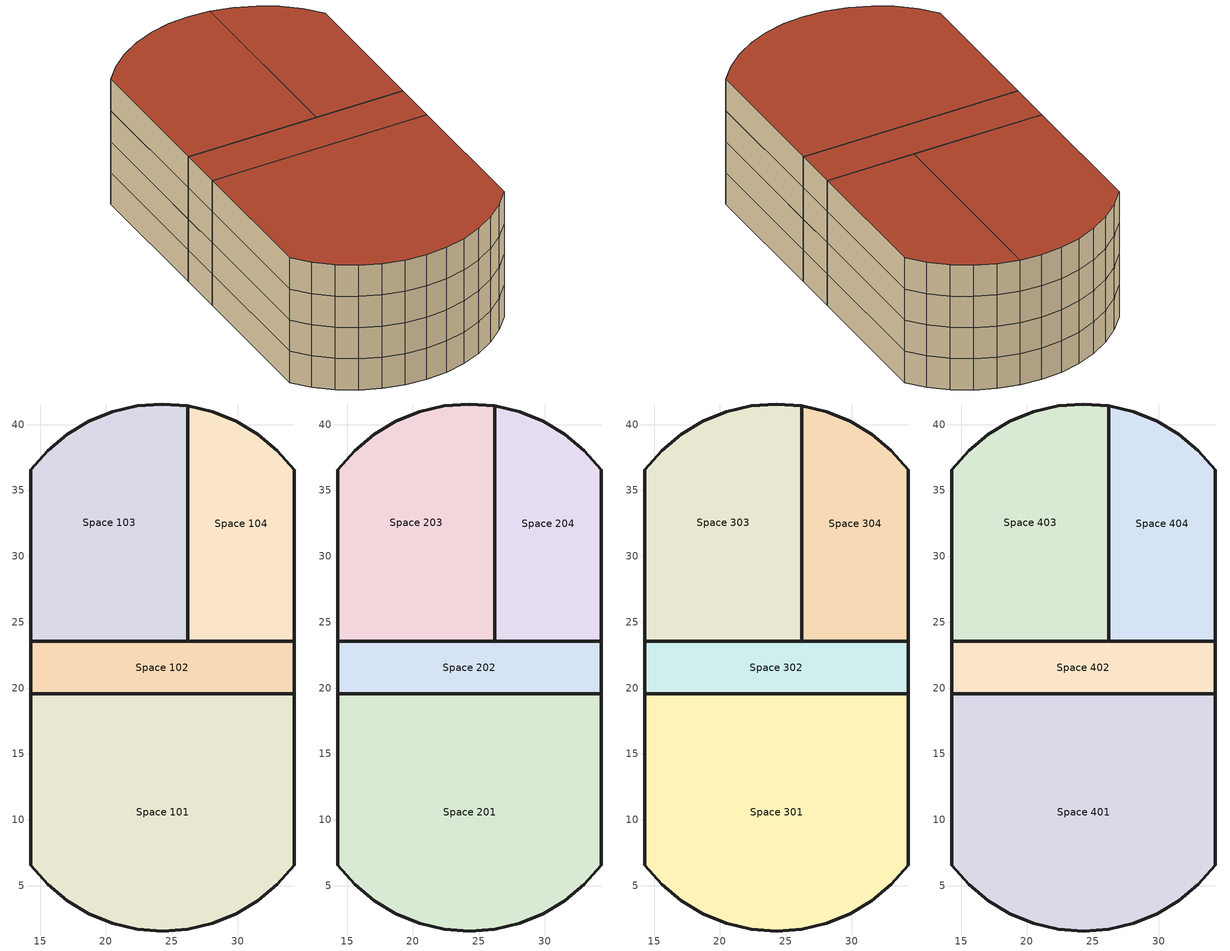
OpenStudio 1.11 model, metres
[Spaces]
Space 101
 floor ground: 34.3,19.56 34.3,6.56 33.02,5.11 31.54,3.87 29.89,2.88 28.1,2.15 26.22,1.71 24.3,1.56 22.37,1.71 20.49,2.15 18.71,2.88 17.05,3.87 15.57,5.11 14.3,6.56 14.3,19.56 z0
 wall outside: 34.3,6.56 34.3,19.56 14.3,19.56 14.3,6.56 15.57,5.11 17.05,3.87 18.71,2.88 20.49,2.15 22.37,1.71 24.3,1.56 26.22,1.71 28.1,2.15 29.89,2.88 31.54,3.87 33.02,5.11 34.3,6.56 z0:3.05
 roof outside: 24.3,1.56 26.22,1.71 28.1,2.15 29.89,2.88 31.54,3.87 33.02,5.11 34.3,6.56 34.3,19.56 14.3,19.56 14.3,6.56 15.57,5.11 17.05,3.87 18.71,2.88 20.49,2.15 22.37,1.71 z3.05
Space 102
 floor ground: 34.3,23.56 34.3,19.56 14.3,19.56 14.3,23.56 z0
 wall outside: 26.22,23.56 14.3,23.56 14.3,19.56 34.3,19.56 34.3,23.56 26.22,23.56 z0:3.05
 roof outside: 34.3,19.56 34.3,23.56 14.3,23.56 14.3,19.56 z3.05
Space 103
 floor ground: 24.3,41.56 26.22,41.41 26.22,23.56 14.3,23.56 14.3,36.56 15.57,38.01 17.05,39.24 18.71,40.24 20.49,40.97 22.37,41.41 z0
 wall outside: 26.22,41.41 24.3,41.56 22.37,41.41 20.49,40.97 18.71,40.24 17.05,39.24 15.57,38.01 14.3,36.56 14.3,23.56 26.22,23.56 26.22,41.41 z0:3.05
 roof outside: 26.22,23.56 26.22,41.41 24.3,41.56 22.37,41.41 20.49,40.97 18.71,40.24 17.05,39.24 15.57,38.01 14.3,36.56 14.3,23.56 z3.05
Space 104
 floor ground: 26.22,41.41 28.1,40.97 29.89,40.24 31.54,39.24 33.02,38.01 34.3,36.56 34.3,23.56 26.22,23.56 z0
 wall outside: 26.22,23.56 34.3,23.56 34.3,36.56 33.02,38.01 31.54,39.24 29.89,40.24 28.1,40.97 26.22,41.41 26.22,23.56 z0:3.05
 roof outside: 34.3,23.56 34.3,36.56 33.02,38.01 31.54,39.24 29.89,40.24 28.1,40.97 26.22,41.41 26.22,23.56 z3.05
Space 201
 floor ground: 34.3,19.56 34.3,6.56 33.02,5.11 31.54,3.87 29.89,2.88 28.1,2.15 26.22,1.71 24.3,1.56 22.37,1.71 20.49,2.15 18.71,2.88 17.05,3.87 15.57,5.11 14.3,6.56 14.3,19.56 z3.05
 wall outside: 34.3,6.56 34.3,19.56 14.3,19.56 14.3,6.56 15.57,5.11 17.05,3.87 18.71,2.88 20.49,2.15 22.37,1.71 24.3,1.56 26.22,1.71 28.1,2.15 29.89,2.88 31.54,3.87 33.02,5.11 34.3,6.56 z3.05:6.1
 roof outside: 24.3,1.56 26.22,1.71 28.1,2.15 29.89,2.88 31.54,3.87 33.02,5.11 34.3,6.56 34.3,19.56 14.3,19.56 14.3,6.56 15.57,5.11 17.05,3.87 18.71,2.88 20.49,2.15 22.37,1.71 z6.1
Space 202
 floor ground: 34.3,23.56 34.3,19.56 14.3,19.56 14.3,23.56 z3.05
 wall outside: 26.22,23.56 14.3,23.56 14.3,19.56 34.3,19.56 34.3,23.56 26.22,23.56 z3.05:6.1
 roof outside: 34.3,19.56 34.3,23.56 14.3,23.56 14.3,19.56 z6.1
Space 203
 floor ground: 24.3,41.56 26.22,41.41 26.22,23.56 14.3,23.56 14.3,36.56 15.57,38.01 17.05,39.24 18.71,40.24 20.49,40.97 22.37,41.41 z3.05
 wall outside: 26.22,41.41 24.3,41.56 22.37,41.41 20.49,40.97 18.71,40.24 17.05,39.24 15.57,38.01 14.3,36.56 14.3,23.56 26.22,23.56 26.22,41.41 z3.05:6.1
 roof outside: 26.22,23.56 26.22,41.41 24.3,41.56 22.37,41.41 20.49,40.97 18.71,40.24 17.05,39.24 15.57,38.01 14.3,36.56 14.3,23.56 z6.1
Space 204
 floor ground: 26.22,41.41 28.1,40.97 29.89,40.24 31.54,39.24 33.02,38.01 34.3,36.56 34.3,23.56 26.22,23.56 z3.05
 wall outside: 26.22,23.56 34.3,23.56 34.3,36.56 33.02,38.01 31.54,39.24 29.89,40.24 28.1,40.97 26.22,41.41 26.22,23.56 z3.05:6.1
 roof outside: 34.3,23.56 34.3,36.56 33.02,38.01 31.54,39.24 29.89,40.24 28.1,40.97 26.22,41.41 26.22,23.56 z6.1
Space 301
 floor ground: 34.3,19.56 34.3,6.56 33.02,5.11 31.54,3.87 29.89,2.88 28.1,2.15 26.22,1.71 24.3,1.56 22.37,1.71 20.49,2.15 18.71,2.88 17.05,3.87 15.57,5.11 14.3,6.56 14.3,19.56 z6.1
 wall outside: 34.3,6.56 34.3,19.56 14.3,19.56 14.3,6.56 15.57,5.11 17.05,3.87 18.71,2.88 20.49,2.15 22.37,1.71 24.3,1.56 26.22,1.71 28.1,2.15 29.89,2.88 31.54,3.87 33.02,5.11 34.3,6.56 z6.1:9.14
 roof outside: 24.3,1.56 26.22,1.71 28.1,2.15 29.89,2.88 31.54,3.87 33.02,5.11 34.3,6.56 34.3,19.56 14.3,19.56 14.3,6.56 15.57,5.11 17.05,3.87 18.71,2.88 20.49,2.15 22.37,1.71 z9.14
Space 302
 floor ground: 34.3,23.56 34.3,19.56 14.3,19.56 14.3,23.56 z6.1
 wall outside: 26.22,23.56 14.3,23.56 14.3,19.56 34.3,19.56 34.3,23.56 26.22,23.56 z6.1:9.14
 roof outside: 34.3,19.56 34.3,23.56 14.3,23.56 14.3,19.56 z9.14
Space 303
 floor ground: 24.3,41.56 26.22,41.41 26.22,23.56 14.3,23.56 14.3,36.56 15.57,38.01 17.05,39.24 18.71,40.24 20.49,40.97 22.37,41.41 z6.1
 wall outside: 26.22,41.41 24.3,41.56 22.37,41.41 20.49,40.97 18.71,40.24 17.05,39.24 15.57,38.01 14.3,36.56 14.3,23.56 26.22,23.56 26.22,41.41 z6.1:9.14
 roof outside: 26.22,23.56 26.22,41.41 24.3,41.56 22.37,41.41 20.49,40.97 18.71,40.24 17.05,39.24 15.57,38.01 14.3,36.56 14.3,23.56 z9.14
Space 304
 floor ground: 26.22,41.41 28.1,40.97 29.89,40.24 31.54,39.24 33.02,38.01 34.3,36.56 34.3,23.56 26.22,23.56 z6.1
 wall outside: 26.22,23.56 34.3,23.56 34.3,36.56 33.02,38.01 31.54,39.24 29.89,40.24 28.1,40.97 26.22,41.41 26.22,23.56 z6.1:9.14
 roof outside: 34.3,23.56 34.3,36.56 33.02,38.01 31.54,39.24 29.89,40.24 28.1,40.97 26.22,41.41 26.22,23.56 z9.14
Space 401
 floor ground: 34.3,19.56 34.3,6.56 33.02,5.11 31.54,3.87 29.89,2.88 28.1,2.15 26.22,1.71 24.3,1.56 22.37,1.71 20.49,2.15 18.71,2.88 17.05,3.87 15.57,5.11 14.3,6.56 14.3,19.56 z9.14
 wall outside: 34.3,6.56 34.3,19.56 14.3,19.56 14.3,6.56 15.57,5.11 17.05,3.87 18.71,2.88 20.49,2.15 22.37,1.71 24.3,1.56 26.22,1.71 28.1,2.15 29.89,2.88 31.54,3.87 33.02,5.11 34.3,6.56 z9.14:12.19
 roof outside: 24.3,1.56 26.22,1.71 28.1,2.15 29.89,2.88 31.54,3.87 33.02,5.11 34.3,6.56 34.3,19.56 14.3,19.56 14.3,6.56 15.57,5.11 17.05,3.87 18.71,2.88 20.49,2.15 22.37,1.71 z12.19
Space 402
 floor ground: 34.3,23.56 34.3,19.56 14.3,19.56 14.3,23.56 z9.14
 wall outside: 26.22,23.56 14.3,23.56 14.3,19.56 34.3,19.56 34.3,23.56 26.22,23.56 z9.14:12.19
 roof outside: 34.3,19.56 34.3,23.56 14.3,23.56 14.3,19.56 z12.19
Space 403
 floor ground: 24.3,41.56 26.22,41.41 26.22,23.56 14.3,23.56 14.3,36.56 15.57,38.01 17.05,39.24 18.71,40.24 20.49,40.97 22.37,41.41 z9.14
 wall outside: 26.22,41.41 24.3,41.56 22.37,41.41 20.49,40.97 18.71,40.24 17.05,39.24 15.57,38.01 14.3,36.56 14.3,23.56 26.22,23.56 26.22,41.41 z9.14:12.19
 roof outside: 26.22,23.56 26.22,41.41 24.3,41.56 22.37,41.41 20.49,40.97 18.71,40.24 17.05,39.24 15.57,38.01 14.3,36.56 14.3,23.56 z12.19
Space 404
 floor ground: 26.22,41.41 28.1,40.97 29.89,40.24 31.54,39.24 33.02,38.01 34.3,36.56 34.3,23.56 26.22,23.56 z9.14
 wall outside: 26.22,23.56 34.3,23.56 34.3,36.56 33.02,38.01 31.54,39.24 29.89,40.24 28.1,40.97 26.22,41.41 26.22,23.56 z9.14:12.19
 roof outside: 34.3,23.56 34.3,36.56 33.02,38.01 31.54,39.24 29.89,40.24 28.1,40.97 26.22,41.41 26.22,23.56 z12.19
[Building]
Building 1: Space Type=189.1-2009 - Office - OpenOffice - CZ4-8; Default Construction Set=189.1-2009 - CZ5 - Office
[Site]
Site 1
[ClimateZones]
Climate Zone Institution Name 1=ASHRAE; Climate Zone Document Name 1=ANSI/ASHRAE Standard 169; Climate Zone Document Year 1=2006; Climate Zone Institution Name 2=CEC; Climate Zone Document Name 2=California Climate Zone Descriptions; Climate Zone Document Year 2=1995
[DefaultConstructionSet]
189.1-2009 - CZ5 - Office: Default Exterior Surface Constructions=Default Surface Constructions 13; Default Interior Surface Constructions=Default Surface Constructions 14; Default Ground Contact Surface Constructions=Default Surface Constructions 15; Default Exterior SubSurface Constructions=Default Sub Surface Constructions 9; Default Interior SubSurface Constructions=Default Sub Surface Constructions 10; Interior Partition Construction=Interior Partition
[DefaultSurfaceConstructions]
Name | Floor Construction | Wall Construction | Roof Ceiling Construction
Default Surface Constructions 13 | ExtSlabCarpet 4in ClimateZone 1-8 | ASHRAE 189.1-2009 ExtWall Mass ClimateZone 5 | ASHRAE 189.1-2009 ExtRoof IEAD ClimateZone 2-5
Default Surface Constructions 14 | Interior Floor | Interior Wall | Interior Ceiling
Default Surface Constructions 15 | ExtSlabCarpet 4in ClimateZone 1-8 | ExtSlabCarpet 4in ClimateZone 1-8 | ExtSlabCarpet 4in ClimateZone 1-8
[Construction]
ExtSlabCarpet 4in ClimateZone 1-8: MAT-CC05 4 HW CONCRETE, CP02 CARPET PAD
Interior Floor: F16 Acoustic tile, F05 Ceiling air space resistance, M11 100mm lightweight concrete
Interior Wall: G01a 19mm gypsum board, F04 Wall air space resistance, G01a 19mm gypsum board
Interior Ceiling: M11 100mm lightweight concrete, F05 Ceiling air space resistance, F16 Acoustic tile
Exterior Door: F08 Metal surface, I01 25mm insulation board
Interior Window: Clear 3mm
Interior Door; Interior Partition: G05 25mm wood
ASHRAE 189.1-2009 ExtRoof IEAD ClimateZone 2-5: Roof Membrane, Roof Insulation [21], Metal Decking
ASHRAE 189.1-2009 ExtWindow ClimateZone 4-5: Theoretical Glass [207]
ASHRAE 189.1-2009 ExtWall Mass ClimateZone 5: 1IN Stucco, 8IN Concrete HW, Wall Insulation [40], 1/2IN Gypsum
[Material] Thermal Absorptance=0.9
Name | Roughness | Thickness {m} | Conductivity {W/m-K} | Density {kg/m3} | Specific Heat {J/kg-K} | Solar Absorptance | Visible Absorptance
MAT-CC05 4 HW CONCRETE | Rough | 0.1016 | 1.311 | 2240 | 836.8 | 0.85 | 0.85
1IN Stucco | Smooth | 0.0253 | 0.6918 | 1858 | 837 | 0.92 | 0.92
8IN Concrete HW | MediumRough | 0.2033 | 1.7296 | 2243 | 837 | 0.65 | 0.65
1/2IN Gypsum | Smooth | 0.0127 | 0.16 | 784.9 | 830 | 0.4 | 0.4
Roof Membrane | VeryRough | 0.0095 | 0.16 | 1121.29 | 1460 | 0.7 | 0.7
Metal Decking | MediumSmooth | 0.0015 | 45.006 | 7680 | 418.4 | 0.6 | 0.6
F16 Acoustic tile | MediumSmooth | 0.0191 | 0.06 | 368 | 590 | 0.3 | 0.3
M11 100mm lightweight concrete | MediumRough | 0.1016 | 0.53 | 1280 | 840 | 0.5 | 0.5
G01a 19mm gypsum board | MediumSmooth | 0.019 | 0.16 | 800 | 1090 | 0.4 | 0.4
F08 Metal surface | Smooth | 0.0008 | 45.28 | 7824 | 500 | 0.7 | 0.7
I01 25mm insulation board | MediumRough | 0.0254 | 0.03 | 43 | 1210 | 0.6 | 0.6
G05 25mm wood | MediumSmooth | 0.0254 | 0.15 | 608 | 1630 | 0.5 | 0.5
Roof Insulation [21] | MediumRough | 0.2105 | 0.049 | 265 | 836.8 | 0.7 | 0.7
Wall Insulation [40] | MediumRough | 0.0794 | 0.0432 | 91 | 837 | 0.5 | 0.5
[Material:NoMass]
CP02 CARPET PAD: Roughness=Smooth; Thermal Resistance {m2-K/W}=0.1; Thermal Absorptance=0.9; Solar Absorptance=0.8; Visible Absorptance=0.8
[Material:AirGap]
Name | Thermal Resistance {m2-K/W}
F05 Ceiling air space resistance | 0.18
F04 Wall air space resistance | 0.15
[DefaultSubSurfaceConstructions]
Name | Fixed Window Construction | Operable Window Construction | Door Construction | Tubular Daylight Dome Construction | Tubular Daylight Diffuser Construction
Default Sub Surface Constructions 9 | ASHRAE 189.1-2009 ExtWindow ClimateZone 4-5 | ASHRAE 189.1-2009 ExtWindow ClimateZone 4-5 | Exterior Door | Interior Window | Interior Window
Default Sub Surface Constructions 10 | Interior Window | Interior Window | Interior Door
[WindowMaterial:Glazing] Optical Data Type=SpectralAverage; Thickness {m}=0.003; Back Side Solar Reflectance at Normal Incidence=0; Back Side Visible Reflectance at Normal Incidence=0; Infrared Transmittance at Normal Incidence=0; Dirt Correction Factor for Solar and Visible Transmittance=1; Solar Diffusing=No
Name | Solar Transmittance at Normal Incidence | Front Side Solar Reflectance at Normal Incidence | Visible Transmittance at Normal Incidence | Front Side Visible Reflectance at Normal Incidence | Front Side Infrared Hemispherical Emissivity | Back Side Infrared Hemispherical Emissivity | Conductivity {W/m-K}
Clear 3mm | 0.837 | 0.075 | 0.898 | 0.081 | 0.84 | 0.84 | 0.9
Theoretical Glass [207] | 0.3311 | 0.6189 | 0.44 | 0.51 | 0.9 | 0.9 | 0.0133
[SpaceType]
189.1-2009 - Office - OpenOffice - CZ4-8: Default Schedule Set=189.1-2009 - Office - OpenOffice - CZ4-8 Schedule Set; Design Specification Outdoor Air Object=189.1-2009 - Office - OpenOffice - CZ4-8 Ventilation; Standards Building Type=Office; Standards Space Type=OpenOffice
[DefaultScheduleSet]
189.1-2009 - Office - OpenOffice - CZ4-8 Schedule Set: Number of People Schedule=Office Work Occ; People Activity Level Schedule=Office Activity; Lighting Schedule=Office Bldg Light; Electric Equipment Schedule=Office Bldg Equip; Infiltration Schedule=Office Infil Quarter On
[Lights:Definition]
189.1-2009 - Office - OpenOffice - CZ4-8 Lights Definition: Design Level Calculation Method=Watts/Area; Watts per Space Floor Area {W/m2}=10.6563
[Lights]
189.1-2009 - Office - OpenOffice - CZ4-8 Lights: Lights Definition=189.1-2009 - Office - OpenOffice - CZ4-8 Lights Definition; Space or SpaceType=189.1-2009 - Office - OpenOffice - CZ4-8
[DesignSpecification:OutdoorAir]
189.1-2009 - Office - OpenOffice - CZ4-8 Ventilation: Outdoor Air Method=Sum; Outdoor Air Flow per Person {m3/s-person}=0.00943895
[People:Definition]
189.1-2009 - Office - OpenOffice - CZ4-8 People Definition: Number of People Calculation Method=People/Area; People per Space Floor Area {person/m2}=0.0565105; Fraction Radiant=0.3
[People]
189.1-2009 - Office - OpenOffice - CZ4-8 People: People Definition=189.1-2009 - Office - OpenOffice - CZ4-8 People Definition; Space or SpaceType=189.1-2009 - Office - OpenOffice - CZ4-8
[SpaceInfiltration:DesignFlowRate]
189.1-2009 - Office - OpenOffice - CZ4-8 Infiltration: Space or SpaceType=189.1-2009 - Office - OpenOffice - CZ4-8; Design Flow Rate Calculation Method=Flow/ExteriorArea; Flow per Exterior Surface Area {m3/s-m2}=0.000226568
[ElectricEquipment:Definition]
189.1-2009 - Office - OpenOffice - CZ4-8 Electric Equipment Definition: Design Level Calculation Method=Watts/Area; Watts per Space Floor Area {W/m2}=7.64238
[ElectricEquipment]
189.1-2009 - Office - OpenOffice - CZ4-8 Electric Equipment: Electric Equipment Definition=189.1-2009 - Office - OpenOffice - CZ4-8 Electric Equipment Definition; Space or SpaceType=189.1-2009 - Office - OpenOffice - CZ4-8
[BuildingStory] Nominal Floor to Floor Height {m}=3.048
Name | Nominal Z Coordinate {m}
Building Story 1 | 0
Building Story 2 | 3.048
Building Story 3 | 6.096
Building Story 4 | 9.144
[Space]
Name | Building Story
Space 101; Space 102; Space 103; Space 104 | Building Story 1
Space 201; Space 202; Space 203; Space 204 | Building Story 2
Space 301; Space 302; Space 303; Space 304 | Building Story 3
Space 401; Space 402; Space 403; Space 404 | Building Story 4
[Schedule:Ruleset]
Name | Default Day Schedule | Summer Design Day Schedule | Winter Design Day Schedule
Office Bldg Light | Office Bldg Light Default Schedule | Office Bldg Light Summer Design Day | Office Bldg Light Winter Design Day
Office Activity | Office Activity Default Schedule | Office Activity Summer Design Day | Office Activity Winter Design Day
Office Infil Quarter On | Office Infil Quarter On Default Schedule | Office Infil Quarter On Summer Design Day | Office Infil Quarter On Winter Design Day
Office Bldg Equip | Office Bldg Equip Default Schedule | Office Bldg Equip Summer Design Day | Office Bldg Equip Winter Design Day
Office Work Occ | Office Bldg Occ Default Schedule | Office Bldg Occ Summer Design Day | Office Bldg Occ Winter Design Day
[Schedule:Day]
Office Bldg Light Default Schedule: 5, 0, 0.05, 7, 0, 0.1, 8, 0, 0.3, 17, 0, 0.9, 18, 0, 0.7, 20, 0, 0.5, 22, 0, 0.3, 23, 0, 0.1, 24, 0, 0.05
Office Bldg Light Summer Design Day; Office Infil Quarter On Rule 1 Day Schedule; Office Bldg Equip Summer Design Day: 24, 0, 1
Office Bldg Light Winter Design Day; Office Bldg Equip Winter Design Day; Office Bldg Occ Winter Design Day; Office Bldg Occ Rule 1 Day Schedule: 24, 0, 0
Office Bldg Light Rule 1 Day Schedule: 24, 0, 0.05
Office Bldg Light Rule 2 Day Schedule: 6, 0, 0.05, 8, 0, 0.1, 14, 0, 0.5, 17, 0, 0.15, 24, 0, 0.05
Office Activity Default Schedule; Office Activity Summer Design Day; Office Activity Winter Design Day: 24, 0, 132
Office Infil Quarter On Default Schedule; Office Infil Quarter On Summer Design Day: 6, 0, 1, 22, 0, 0.25, 24, 0, 1
Office Infil Quarter On Winter Design Day; Office Infil Quarter On Rule 2 Day Schedule: 6, 0, 1, 18, 0, 0.25, 24, 0, 1
Office Bldg Equip Default Schedule: 8, 0, 0.4, 12, 0, 0.9, 13, 0, 0.8, 17, 0, 0.9, 18, 0, 0.8, 20, 0, 0.6, 22, 0, 0.5, 24, 0, 0.4
Office Bldg Equip Rule 1 Day Schedule: 24, 0, 0.3
Office Bldg Equip Rule 2 Day Schedule: 6, 0, 0.3, 8, 0, 0.4, 14, 0, 0.5, 17, 0, 0.35, 24, 0, 0.3
Office Bldg Occ Default Schedule: 6, 0, 0, 7, 0, 0.1, 8, 0, 0.2, 12, 0, 0.85, 13, 0, 0.5, 17, 0, 0.85, 18, 0, 0.7, 20, 0, 0.4, 22, 0, 0.1, 24, 0, 0.05
Office Bldg Occ Summer Design Day: 6, 0, 0, 22, 0, 1, 24, 0, 0.05
Office Bldg Occ Rule 2 Day Schedule: 6, 0, 0, 8, 0, 0.1, 14, 0, 0.4, 17, 0, 0.1, 24, 0, 0
[Schedule:Rule] Apply Monday=No; Apply Tuesday=No; Apply Wednesday=No; Apply Thursday=No; Apply Friday=No; Date Specification Type=DateRange; Start Month=1; Start Day=1; End Month=12; End Day=31
Name | Schedule Ruleset | Rule Order | Day Schedule | Apply Sunday | Apply Saturday
Office Bldg Light Rule 1 | Office Bldg Light | 0 | Office Bldg Light Rule 1 Day Schedule | Yes | No
Office Bldg Light Rule 2 | Office Bldg Light | 1 | Office Bldg Light Rule 2 Day Schedule | No | Yes
Office Infil Quarter On Rule 1 | Office Infil Quarter On | 0 | Office Infil Quarter On Rule 1 Day Schedule | Yes | No
Office Infil Quarter On Rule 2 | Office Infil Quarter On | 1 | Office Infil Quarter On Rule 2 Day Schedule | No | Yes
Office Bldg Equip Rule 1 | Office Bldg Equip | 0 | Office Bldg Equip Rule 1 Day Schedule | Yes | No
Office Bldg Equip Rule 2 | Office Bldg Equip | 1 | Office Bldg Equip Rule 2 Day Schedule | No | Yes
Office Work Occ Rule 1 | Office Work Occ | 0 | Office Bldg Occ Rule 1 Day Schedule | Yes | No
Office Work Occ Rule 2 | Office Work Occ | 1 | Office Bldg Occ Rule 2 Day Schedule | No | Yes
